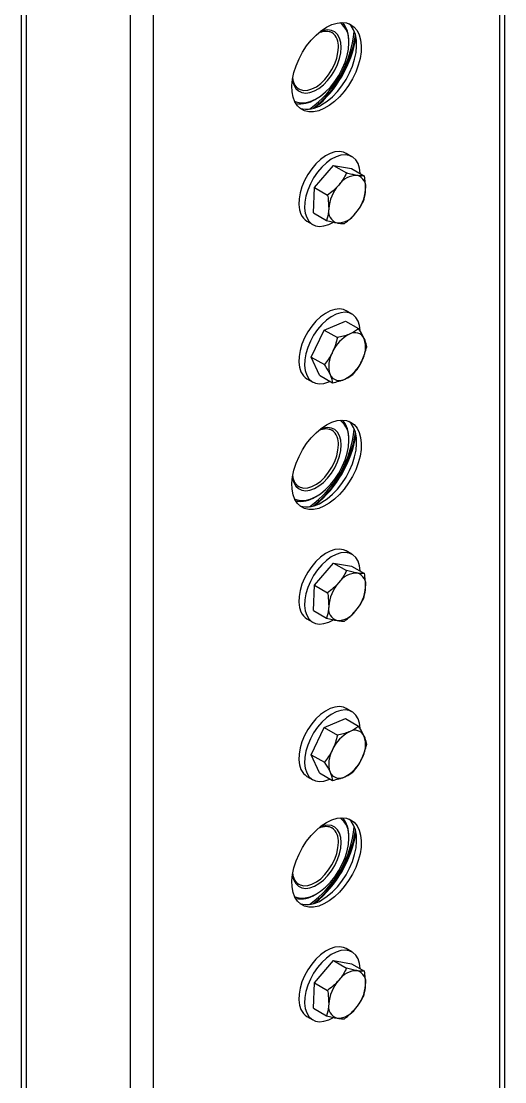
# Model space of a CAD drawing. Header units: millimetres. Extents: x -361 to 14022, y -1822 to 1455.
# Drawn here: x 3958.06 to 3965.45, y 490.31 to 506.54 of the extents above; entities that cross this region are included whole.
import ezdxf

# ---------------------------------------------------------------- set-up
doc = ezdxf.new("R2010")
doc.units = ezdxf.units.MM

msp = doc.modelspace()

# ---------------------------------------------------------------- linework, layer by layer
at = {"color": 7, "linetype": 'Continuous', "lineweight": 25}
for p, q in [((3958.057006, 535.129582), (3958.057006, 469.398047)), ((3958.130229, 535.027531), (3958.130229, 469.295996)), ((3959.72122, 534.109072), (3959.72122, 468.377537)), ((3965.451297, 473.70849), (3965.451297, 528.675251)), ((3962.808901, 506.361915), (3962.803162, 506.365384)), ((3963.065835, 506.203815), (3963.065835, 506.228308)), ((3962.277901, 505.517252), (3962.303203, 505.499335)), ((3962.553266, 505.340416), (3962.574475, 505.352664)), ((3963.114787, 504.463737), (3963.026399, 504.514762)), ((3962.54061, 503.990699), (3962.831366, 504.330323)), ((3962.831366, 504.330323), (3963.032378, 504.214282)), ((3962.831366, 504.330323), (3963.105568, 504.283732)), ((3963.105568, 504.283732), (3963.30658, 504.16769)), ((3962.524056, 503.604483), (3962.54061, 503.990699)), ((3962.54061, 503.990699), (3962.741622, 503.874657)), ((3962.524056, 503.604483), (3962.725067, 503.488441)), ((3962.426448, 503.475503), (3962.514836, 503.424478)), ((3963.114787, 502.054941), (3963.026399, 502.105967)), ((3962.6901, 501.811883), (3963.013866, 501.949225)), ((3963.013866, 501.949225), (3963.214878, 501.833183)), ((3962.491046, 501.39797), (3962.6901, 501.811883)), ((3962.6901, 501.811883), (3962.891112, 501.695842)), ((3962.491046, 501.39797), (3962.692058, 501.281929)), ((3962.615757, 501.121399), (3962.491046, 501.39797)), ((3962.426448, 501.066708), (3962.514836, 501.015683)), ((3962.615757, 501.121399), (3962.816769, 501.005357)), ((3962.808901, 500.278686), (3962.803162, 500.282155)), ((3963.065835, 500.120586), (3963.065835, 500.145078)), ((3962.277901, 499.434023), (3962.303203, 499.416106)), ((3962.553266, 499.257187), (3962.574475, 499.269435)), ((3963.114787, 498.380507), (3963.026399, 498.431533)), ((3962.54061, 497.90747), (3962.831366, 498.247094)), ((3962.831366, 498.247094), (3963.032378, 498.131053)), ((3962.831366, 498.247094), (3963.105568, 498.200502)), ((3963.105568, 498.200502), (3963.30658, 498.084461)), ((3962.524056, 497.521254), (3962.54061, 497.90747)), ((3962.54061, 497.90747), (3962.741622, 497.791428)), ((3962.524056, 497.521254), (3962.725067, 497.405212)), ((3962.426448, 497.392274), (3962.514836, 497.341249)), ((3963.114787, 495.971712), (3963.026399, 496.022738)), ((3962.6901, 495.728654), (3963.013866, 495.865996)), ((3963.013866, 495.865996), (3963.214878, 495.749954)), ((3962.491046, 495.314741), (3962.6901, 495.728654)), ((3962.6901, 495.728654), (3962.891112, 495.612613)), ((3962.491046, 495.314741), (3962.692058, 495.1987)), ((3962.615757, 495.03817), (3962.491046, 495.314741)), ((3962.426448, 494.983479), (3962.514836, 494.932453)), ((3962.615757, 495.03817), (3962.816769, 494.922128)), ((3962.808901, 494.195457), (3962.803162, 494.198926)), ((3963.065835, 494.037357), (3963.065835, 494.061849)), ((3962.277901, 493.350794), (3962.303203, 493.332877)), ((3962.553266, 493.173957), (3962.574475, 493.186206)), ((3963.114787, 492.297278), (3963.026399, 492.348304)), ((3962.54061, 491.824241), (3962.831366, 492.163865)), ((3962.831366, 492.163865), (3963.032378, 492.047824)), ((3962.831366, 492.163865), (3963.105568, 492.117273)), ((3963.105568, 492.117273), (3963.30658, 492.001232)), ((3962.524056, 491.438025), (3962.54061, 491.824241)), ((3962.54061, 491.824241), (3962.741622, 491.708199)), ((3962.524056, 491.438025), (3962.725067, 491.321983)), ((3962.426448, 491.309045), (3962.514836, 491.25802))]:
    msp.add_line(p, q, dxfattribs=at)
at = {"color": 8, "linetype": 'Continuous', "lineweight": 25}
for p, q in [((3960.074773, 531.779053), (3960.074773, 470.623024)), ((3965.378074, 473.684554), (3965.378074, 528.717522))]:
    msp.add_line(p, q, dxfattribs=at)
at = {"color": 7, "linetype": 'Continuous', "lineweight": 25, "flags": 128}
for points in [[(3962.726424, 506.444755), (3962.807378, 506.484312), (3962.886435, 506.508588), (3962.961742, 506.517013), (3963.031532, 506.50939), (3963.094172, 506.485898), (3963.148191, 506.447087), (3963.192325, 506.393867), (3963.225538, 506.327486), (3963.247053, 506.249499), (3963.256364, 506.161735), (3963.253255, 506.06625), (3963.237796, 505.965283), (3963.210352, 505.861199), (3963.171564, 505.75644), (3963.122343, 505.65346), (3963.063842, 505.554673), (3962.997432, 505.462394), (3962.92467, 505.378787), (3962.847261, 505.305811), (3962.76702, 505.245177), (3962.685827, 505.198305), (3962.605586, 505.166295), (3962.528177, 505.149897), (3962.455415, 505.149494), (3962.389005, 505.165098), (3962.330504, 505.196341), (3962.281283, 505.242491), (3962.242495, 505.302468), (3962.215051, 505.374864), (3962.199593, 505.457984), (3962.196483, 505.549878), (3962.205794, 505.648393), (3962.227309, 505.75122), (3962.260522, 505.855949), (3962.304656, 505.960124), (3962.358675, 506.061305), (3962.421315, 506.157119), (3962.491106, 506.24532), (3962.566412, 506.323842), (3962.645469, 506.390844), (3962.726424, 506.444755)], [(3962.655713, 505.260764), (3962.736667, 505.314676), (3962.815724, 505.381677), (3962.891031, 505.460199), (3962.960822, 505.548401), (3963.023461, 505.644215), (3963.077481, 505.745395), (3963.121614, 505.849571), (3963.154828, 505.954299), (3963.176342, 506.057126), (3963.185654, 506.155642), (3963.182544, 506.247536), (3963.167086, 506.330655), (3963.139641, 506.403052), (3963.100854, 506.463028), (3963.064368, 506.499404)], [(3962.237745, 505.31234), (3962.263587, 505.301102), (3962.328676, 505.286797), (3962.400129, 505.288894), (3962.476095, 505.307339), (3962.554607, 505.341654), (3962.633632, 505.390952), (3962.711123, 505.453954), (3962.785072, 505.52903), (3962.853565, 505.614235), (3962.914828, 505.707361), (3962.967273, 505.805998), (3963.009543, 505.90759), (3963.040544, 506.009507), (3963.059471, 506.109109), (3963.065835, 506.203815)], [(3963.026399, 504.514762), (3962.985003, 504.532821), (3962.922666, 504.542785), (3962.854367, 504.536109), (3962.782181, 504.512996), (3962.7083, 504.474148), (3962.63497, 504.420745), (3962.564419, 504.35441), (3962.49879, 504.277158), (3962.440077, 504.191337), (3962.390065, 504.099555), (3962.350274, 504.0046), (3962.321911, 503.909357), (3962.305839, 503.816721), (3962.302547, 503.729505), (3962.312133, 503.650361), (3962.334308, 503.581692)], [(3963.238791, 504.206824), (3963.238689, 504.209734), (3963.229102, 504.288879), (3963.206927, 504.357548), (3963.172838, 504.413655), (3963.127871, 504.455494), (3963.073391, 504.481796), (3963.011055, 504.49176), (3962.942756, 504.485084), (3962.870569, 504.46197), (3962.796688, 504.423122), (3962.723358, 504.369719), (3962.652807, 504.303384), (3962.587178, 504.226133), (3962.528466, 504.140312), (3962.478454, 504.04853), (3962.438662, 503.953575), (3962.410299, 503.858332), (3962.394228, 503.765695), (3962.390935, 503.67848), (3962.400522, 503.599335), (3962.422697, 503.530667)], [(3962.422697, 503.530667), (3962.456786, 503.47456), (3962.501753, 503.43272), (3962.556233, 503.406419), (3962.618569, 503.396455), (3962.686868, 503.403131), (3962.759055, 503.426244), (3962.820281, 503.457381)], [(3963.026399, 502.105967), (3962.985003, 502.124026), (3962.922666, 502.13399), (3962.854367, 502.127314), (3962.782181, 502.1042), (3962.7083, 502.065352), (3962.63497, 502.011949), (3962.564419, 501.945614), (3962.49879, 501.868363), (3962.440077, 501.782542), (3962.390065, 501.69076), (3962.350274, 501.595805), (3962.321911, 501.500562), (3962.305839, 501.407926), (3962.302547, 501.32071), (3962.312133, 501.241566), (3962.334308, 501.172897)], [(3963.238504, 501.805341), (3963.229102, 501.880084), (3963.206927, 501.948752), (3963.172838, 502.004859), (3963.127871, 502.046699), (3963.073391, 502.073), (3963.011055, 502.082964), (3962.942756, 502.076288), (3962.870569, 502.053175), (3962.796688, 502.014327), (3962.723358, 501.960924), (3962.652807, 501.894589), (3962.587178, 501.817337), (3962.528466, 501.731517), (3962.478454, 501.639734), (3962.438662, 501.544779), (3962.410299, 501.449537), (3962.394228, 501.3569), (3962.390935, 501.269685), (3962.400522, 501.19054), (3962.422697, 501.121871), (3962.422697, 501.121871)], [(3962.422697, 501.121871), (3962.456786, 501.065764), (3962.501753, 501.023925), (3962.556233, 500.997623), (3962.618569, 500.987659), (3962.686868, 500.994335), (3962.759055, 501.017449), (3962.779661, 501.02678)], [(3962.726424, 500.361526), (3962.807378, 500.401083), (3962.886435, 500.425358), (3962.961742, 500.433784), (3963.031532, 500.426161), (3963.094172, 500.402668), (3963.148191, 500.363858), (3963.192325, 500.310638), (3963.225538, 500.244257), (3963.247053, 500.16627), (3963.256364, 500.078506), (3963.253255, 499.983021), (3963.237796, 499.882054), (3963.210352, 499.77797), (3963.171564, 499.673211), (3963.122343, 499.570231), (3963.063842, 499.471444), (3962.997432, 499.379165), (3962.92467, 499.295558), (3962.847261, 499.222582), (3962.76702, 499.161948), (3962.685827, 499.115076), (3962.605586, 499.083066), (3962.528177, 499.066668), (3962.455415, 499.066265), (3962.389005, 499.081869), (3962.330504, 499.113112), (3962.281283, 499.159262), (3962.242495, 499.219239), (3962.215051, 499.291635), (3962.199593, 499.374755), (3962.196483, 499.466649), (3962.205794, 499.565164), (3962.227309, 499.667991), (3962.260522, 499.77272), (3962.304656, 499.876895), (3962.358675, 499.978076), (3962.421315, 500.073889), (3962.491106, 500.162091), (3962.566412, 500.240613), (3962.645469, 500.307615), (3962.726424, 500.361526)], [(3962.655713, 499.177535), (3962.736667, 499.231446), (3962.815724, 499.298448), (3962.891031, 499.37697), (3962.960822, 499.465172), (3963.023461, 499.560986), (3963.077481, 499.662166), (3963.121614, 499.766342), (3963.154828, 499.87107), (3963.176342, 499.973897), (3963.185654, 500.072412), (3963.182544, 500.164307), (3963.167086, 500.247426), (3963.139641, 500.319823), (3963.100854, 500.379799), (3963.064368, 500.416175)], [(3962.237745, 499.229111), (3962.263587, 499.217873), (3962.328676, 499.203568), (3962.400129, 499.205664), (3962.476095, 499.22411), (3962.554607, 499.258425), (3962.633632, 499.307723), (3962.711123, 499.370725), (3962.785072, 499.445801), (3962.853565, 499.531005), (3962.914828, 499.624132), (3962.967273, 499.722769), (3963.009543, 499.824361), (3963.040544, 499.926278), (3963.059471, 500.02588), (3963.065835, 500.120586)], [(3963.026399, 498.431533), (3962.985003, 498.449592), (3962.922666, 498.459556), (3962.854367, 498.45288), (3962.782181, 498.429767), (3962.7083, 498.390918), (3962.63497, 498.337515), (3962.564419, 498.27118), (3962.49879, 498.193929), (3962.440077, 498.108108), (3962.390065, 498.016326), (3962.350274, 497.921371), (3962.321911, 497.826128), (3962.305839, 497.733492), (3962.302547, 497.646276), (3962.312133, 497.567132), (3962.334308, 497.498463)], [(3963.238791, 498.123595), (3963.238689, 498.126505), (3963.229102, 498.20565), (3963.206927, 498.274319), (3963.172838, 498.330426), (3963.127871, 498.372265), (3963.073391, 498.398567), (3963.011055, 498.408531), (3962.942756, 498.401855), (3962.870569, 498.378741), (3962.796688, 498.339893), (3962.723358, 498.28649), (3962.652807, 498.220155), (3962.587178, 498.142904), (3962.528466, 498.057083), (3962.478454, 497.965301), (3962.438662, 497.870346), (3962.410299, 497.775103), (3962.394228, 497.682466), (3962.390935, 497.595251), (3962.400522, 497.516106), (3962.422697, 497.447438), (3962.422697, 497.447438)], [(3962.422697, 497.447438), (3962.456786, 497.391331), (3962.501753, 497.349491), (3962.556233, 497.32319), (3962.618569, 497.313226), (3962.686868, 497.319902), (3962.759055, 497.343015), (3962.820281, 497.374152)], [(3963.026399, 496.022738), (3962.985003, 496.040797), (3962.922666, 496.050761), (3962.854367, 496.044085), (3962.782181, 496.020971), (3962.7083, 495.982123), (3962.63497, 495.92872), (3962.564419, 495.862385), (3962.49879, 495.785134), (3962.440077, 495.699313), (3962.390065, 495.607531), (3962.350274, 495.512576), (3962.321911, 495.417333), (3962.305839, 495.324697), (3962.302547, 495.237481), (3962.312133, 495.158336), (3962.334308, 495.089668)], [(3963.238504, 495.722112), (3963.229102, 495.796855), (3963.206927, 495.865523), (3963.172838, 495.92163), (3963.127871, 495.96347), (3963.073391, 495.989771), (3963.011055, 495.999735), (3962.942756, 495.993059), (3962.870569, 495.969946), (3962.796688, 495.931098), (3962.723358, 495.877695), (3962.652807, 495.81136), (3962.587178, 495.734108), (3962.528466, 495.648287), (3962.478454, 495.556505), (3962.438662, 495.46155), (3962.410299, 495.366308), (3962.394228, 495.273671), (3962.390935, 495.186456), (3962.400522, 495.107311), (3962.422697, 495.038642), (3962.422697, 495.038642)], [(3962.422697, 495.038642), (3962.456786, 494.982535), (3962.501753, 494.940696), (3962.556233, 494.914394), (3962.618569, 494.90443), (3962.686868, 494.911106), (3962.759055, 494.93422), (3962.779661, 494.94355)], [(3962.726424, 494.278297), (3962.807378, 494.317854), (3962.886435, 494.342129), (3962.961742, 494.350554), (3963.031532, 494.342932), (3963.094172, 494.319439), (3963.148191, 494.280629), (3963.192325, 494.227409), (3963.225538, 494.161028), (3963.247053, 494.083041), (3963.256364, 493.995277), (3963.253255, 493.899792), (3963.237796, 493.798824), (3963.210352, 493.694741), (3963.171564, 493.589982), (3963.122343, 493.487002), (3963.063842, 493.388215), (3962.997432, 493.295936), (3962.92467, 493.212329), (3962.847261, 493.139353), (3962.76702, 493.078719), (3962.685827, 493.031847), (3962.605586, 492.999837), (3962.528177, 492.983439), (3962.455415, 492.983036), (3962.389005, 492.99864), (3962.330504, 493.029883), (3962.281283, 493.076033), (3962.242495, 493.13601), (3962.215051, 493.208406), (3962.199593, 493.291526), (3962.196483, 493.38342), (3962.205794, 493.481935), (3962.227309, 493.584762), (3962.260522, 493.689491), (3962.304656, 493.793666), (3962.358675, 493.894846), (3962.421315, 493.99066), (3962.491106, 494.078862), (3962.566412, 494.157384), (3962.645469, 494.224386), (3962.726424, 494.278297)], [(3962.655713, 493.094306), (3962.736667, 493.148217), (3962.815724, 493.215219), (3962.891031, 493.293741), (3962.960822, 493.381943), (3963.023461, 493.477757), (3963.077481, 493.578937), (3963.121614, 493.683113), (3963.154828, 493.787841), (3963.176342, 493.890668), (3963.185654, 493.989183), (3963.182544, 494.081078), (3963.167086, 494.164197), (3963.139641, 494.236594), (3963.100854, 494.29657), (3963.064368, 494.332946)], [(3962.237745, 493.145882), (3962.263587, 493.134644), (3962.328676, 493.120339), (3962.400129, 493.122435), (3962.476095, 493.140881), (3962.554607, 493.175196), (3962.633632, 493.224494), (3962.711123, 493.287496), (3962.785072, 493.362572), (3962.853565, 493.447776), (3962.914828, 493.540903), (3962.967273, 493.63954), (3963.009543, 493.741132), (3963.040544, 493.843049), (3963.059471, 493.942651), (3963.065835, 494.037357)], [(3963.026399, 492.348304), (3962.985003, 492.366363), (3962.922666, 492.376327), (3962.854367, 492.369651), (3962.782181, 492.346538), (3962.7083, 492.307689), (3962.63497, 492.254286), (3962.564419, 492.187951), (3962.49879, 492.1107), (3962.440077, 492.024879), (3962.390065, 491.933097), (3962.350274, 491.838142), (3962.321911, 491.742899), (3962.305839, 491.650263), (3962.302547, 491.563047), (3962.312133, 491.483903), (3962.334308, 491.415234)], [(3963.238791, 492.040366), (3963.238689, 492.043276), (3963.229102, 492.122421), (3963.206927, 492.19109), (3963.172838, 492.247196), (3963.127871, 492.289036), (3963.073391, 492.315338), (3963.011055, 492.325302), (3962.942756, 492.318626), (3962.870569, 492.295512), (3962.796688, 492.256664), (3962.723358, 492.203261), (3962.652807, 492.136926), (3962.587178, 492.059674), (3962.528466, 491.973854), (3962.478454, 491.882072), (3962.438662, 491.787117), (3962.410299, 491.691874), (3962.394228, 491.599237), (3962.390935, 491.512022), (3962.400522, 491.432877), (3962.422697, 491.364208), (3962.422697, 491.364208)], [(3962.422697, 491.364208), (3962.456786, 491.308102), (3962.501753, 491.266262), (3962.556233, 491.239961), (3962.618569, 491.229997), (3962.686868, 491.236673), (3962.759055, 491.259786), (3962.820281, 491.290922)]]:
    msp.add_lwpolyline(points, dxfattribs=at)
at = {"color": 8, "linetype": 'Continuous', "lineweight": 25, "flags": 128}
for points in [[(3962.949162, 506.136462), (3962.942781, 506.212299), (3962.923855, 506.278185), (3962.893029, 506.331879), (3962.851351, 506.37155), (3962.800243, 506.395848), (3962.741443, 506.403945), (3962.676955, 506.395566), (3962.633364, 506.381531)], [(3962.204307, 505.638302), (3962.20601, 505.627928), (3962.224936, 505.562041), (3962.255763, 505.508348), (3962.29744, 505.468677), (3962.348548, 505.444379), (3962.407348, 505.436282), (3962.471836, 505.444661), (3962.539817, 505.469231), (3962.608975, 505.509155), (3962.676955, 505.563074), (3962.741443, 505.629151), (3962.800243, 505.705137), (3962.851351, 505.788444), (3962.893029, 505.876234), (3962.923855, 505.965519), (3962.942781, 506.053257), (3962.949162, 506.136462)], [(3962.303203, 505.499335), (3962.321654, 505.490151), (3962.376406, 505.476736), (3962.437546, 505.479788), (3962.502867, 505.499198), (3962.570005, 505.534263), (3962.636536, 505.583717), (3962.700054, 505.645771), (3962.758263, 505.718183), (3962.809061, 505.798336), (3962.85061, 505.883333), (3962.88141, 505.970103), (3962.900347, 506.055508), (3962.906736, 506.136462)], [(3962.949162, 500.053233), (3962.942781, 500.129069), (3962.923855, 500.194956), (3962.893029, 500.24865), (3962.851351, 500.288321), (3962.800243, 500.312619), (3962.741443, 500.320716), (3962.676955, 500.312337), (3962.633364, 500.298302)], [(3962.204307, 499.555073), (3962.20601, 499.544699), (3962.224936, 499.478812), (3962.255763, 499.425119), (3962.29744, 499.385448), (3962.348548, 499.36115), (3962.407348, 499.353053), (3962.471836, 499.361432), (3962.539817, 499.386002), (3962.608975, 499.425926), (3962.676955, 499.479845), (3962.741443, 499.545922), (3962.800243, 499.621908), (3962.851351, 499.705215), (3962.893029, 499.793005), (3962.923855, 499.88229), (3962.942781, 499.970028), (3962.949162, 500.053233)], [(3962.303203, 499.416106), (3962.321654, 499.406922), (3962.376406, 499.393507), (3962.437546, 499.396559), (3962.502867, 499.415969), (3962.570005, 499.451034), (3962.636536, 499.500487), (3962.700054, 499.562542), (3962.758263, 499.634954), (3962.809061, 499.715107), (3962.85061, 499.800104), (3962.88141, 499.886874), (3962.900347, 499.972278), (3962.906736, 500.053233)], [(3962.949162, 493.970003), (3962.942781, 494.04584), (3962.923855, 494.111727), (3962.893029, 494.165421), (3962.851351, 494.205092), (3962.800243, 494.229389), (3962.741443, 494.237487), (3962.676955, 494.229108), (3962.633364, 494.215073)], [(3962.204307, 493.471843), (3962.20601, 493.46147), (3962.224936, 493.395583), (3962.255763, 493.34189), (3962.29744, 493.302219), (3962.348548, 493.277921), (3962.407348, 493.269824), (3962.471836, 493.278203), (3962.539817, 493.302773), (3962.608975, 493.342697), (3962.676955, 493.396616), (3962.741443, 493.462693), (3962.800243, 493.538679), (3962.851351, 493.621986), (3962.893029, 493.709776), (3962.923855, 493.799061), (3962.942781, 493.886799), (3962.949162, 493.970003)], [(3962.303203, 493.332877), (3962.321654, 493.323693), (3962.376406, 493.310278), (3962.437546, 493.31333), (3962.502867, 493.33274), (3962.570005, 493.367805), (3962.636536, 493.417258), (3962.700054, 493.479313), (3962.758263, 493.551725), (3962.809061, 493.631878), (3962.85061, 493.716875), (3962.88141, 493.803644), (3962.900347, 493.889049), (3962.906736, 493.970003)]]:
    msp.add_lwpolyline(points, dxfattribs=at)
at = {"color": 7, "linetype": 'Continuous', "lineweight": 25}
for centre, radius, start, end in [((3962.71792, 506.239321), 0.349722, 354.1730423, 52.180361), ((3962.655678, 506.253071), 0.410904, 356.5449006, 39.9536174), ((3961.412133, 506.591074), 1.778112, 308.739926, 351.2654505), ((3961.427256, 506.582343), 1.772591, 309.4216119, 350.5837646), ((3962.321253, 505.709437), 0.435898, 261.353635, 302.1585999), ((3962.428632, 505.592785), 0.402248, 254.0016935, 304.3696981), ((3963.191632, 503.836833), 0.339583, 89.4753306, 145.3544105), ((3963.141753, 503.998312), 0.185806, 348.0999711, 73.4301053), ((3963.385131, 503.615692), 0.628619, 138.78431, 175.3214079), ((3962.697041, 504.011272), 0.628619, 318.78431, 355.3214079), ((3962.94042, 503.628652), 0.185806, 168.0999711, 253.4301053), ((3962.540029, 503.667127), 0.222756, 202.5527925, 239.3434217), ((3962.89054, 503.790131), 0.339583, 269.4753306, 325.3544105), ((3963.332912, 501.246633), 0.564053, 116.8381851, 156.1946745), ((3963.15872, 501.613152), 0.158689, 25.0386888, 120.467355), ((3962.887896, 501.550331), 0.434499, 330.3025872, 17.4069253), ((3963.194276, 501.259042), 0.434499, 150.3025872, 197.4069253), ((3962.74926, 501.56274), 0.564053, 296.8381851, 336.1946745), ((3962.540029, 501.258331), 0.222756, 202.5527925, 239.3434217), ((3962.923452, 501.196221), 0.158689, 205.0386888, 300.467355), ((3962.71792, 500.156092), 0.349722, 354.1730429, 52.1803552), ((3962.655678, 500.169842), 0.410904, 356.5449007, 39.9536164), ((3961.412133, 500.507845), 1.778112, 308.7399253, 351.2654512), ((3961.427256, 500.499114), 1.772591, 309.4216121, 350.5837645), ((3962.321253, 499.626208), 0.435898, 261.3536361, 302.1585998), ((3962.428632, 499.509555), 0.402248, 254.0016935, 304.3696981), ((3963.191632, 497.753604), 0.339583, 89.4753306, 145.3544105), ((3963.141753, 497.915083), 0.185806, 348.0999711, 73.4301053), ((3963.385131, 497.532463), 0.628619, 138.78431, 175.3214079), ((3962.697041, 497.928043), 0.628619, 318.78431, 355.3214079), ((3962.540029, 497.583898), 0.222756, 202.5527925, 239.3434217), ((3962.94042, 497.545423), 0.185806, 168.0999711, 253.4301053), ((3962.89054, 497.706901), 0.339583, 269.4753306, 325.3544105), ((3963.332912, 495.163404), 0.564053, 116.8381851, 156.1946745), ((3963.15872, 495.529923), 0.158689, 25.0386888, 120.467355), ((3962.887896, 495.467102), 0.434499, 330.3025872, 17.4069253), ((3963.194276, 495.175813), 0.434499, 150.3025872, 197.4069253), ((3962.74926, 495.479511), 0.564053, 296.8381851, 336.1946745), ((3962.540029, 495.175102), 0.222756, 202.5527925, 239.3434217), ((3962.923452, 495.112992), 0.158689, 205.0386888, 300.467355), ((3962.71792, 494.072862), 0.349722, 354.1730427, 52.1803569), ((3962.655678, 494.086613), 0.410904, 356.5449009, 39.9536149), ((3961.412133, 494.424616), 1.778112, 308.7399266, 351.2654499), ((3961.427256, 494.415885), 1.772591, 309.4216109, 350.5837656), ((3962.321253, 493.542979), 0.435898, 261.3536376, 302.1585997), ((3962.428632, 493.426326), 0.402248, 254.0016934, 304.3696981), ((3963.191632, 491.670375), 0.339583, 89.4753306, 145.3544105), ((3963.141753, 491.831854), 0.185806, 348.0999711, 73.4301053), ((3963.385131, 491.449234), 0.628619, 138.78431, 175.3214079), ((3962.697041, 491.844814), 0.628619, 318.78431, 355.3214079), ((3962.94042, 491.462194), 0.185806, 168.0999711, 253.4301053), ((3962.540029, 491.500668), 0.222756, 202.5527925, 239.3434217), ((3962.89054, 491.623672), 0.339583, 269.4753306, 325.3544105)]:
    msp.add_arc(centre, radius, start, end, dxfattribs=at)
at = {"color": 8, "linetype": 'Continuous', "lineweight": 25}
for centre, radius, start, end in [((3961.50988, 506.534645), 1.647632, 305.3950911, 354.6102855), ((3962.665094, 506.165556), 0.243387, 353.1343383, 53.782263), ((3961.50988, 500.451416), 1.647632, 305.3950902, 354.6102864), ((3962.665094, 500.082327), 0.243387, 353.1343383, 53.782263), ((3961.50988, 494.368187), 1.647632, 305.3950905, 354.6102861), ((3962.665094, 493.999098), 0.243387, 353.1343383, 53.782263)]:
    msp.add_arc(centre, radius, start, end, dxfattribs=at)
at = {"color": 7, "linetype": 'Continuous', "lineweight": 25}
for points, knots in [([(3962.613084, 506.36118), (3962.630799, 506.368039), (3962.668269, 506.382547), (3962.720589, 506.387998), (3962.76894, 506.382831), (3962.795107, 506.368909), (3962.808026, 506.362037)], [0, 0, 0, 0, 0.230485827, 0.487521914, 0.746992659, 1, 1, 1, 1]), ([(3962.281872, 505.516781), (3962.276316, 505.520942), (3962.257939, 505.534705), (3962.235824, 505.572419), (3962.217342, 505.61998), (3962.213576, 505.656354), (3962.212144, 505.670182)], [0, 0, 0, 0, 0.1447999709, 0.4788872564, 0.8018984043, 1, 1, 1, 1]), ([(3963.032378, 504.214282), (3963.015829, 504.182627), (3962.982427, 504.118738), (3962.935792, 504.059682), (3962.912262, 504.029886)], [0, 0, 0, 0, 0.495457963, 1, 1, 1, 1]), ([(3963.194742, 504.176402), (3963.191462, 504.176972), (3963.166624, 504.181285), (3963.114706, 504.192355), (3963.059988, 504.206928), (3963.032378, 504.214282)], [0, 0, 0, 0, 0.070085768, 0.530782234, 1, 1, 1, 1]), ([(3963.30658, 504.16769), (3963.291375, 504.167397), (3963.260686, 504.166806), (3963.216856, 504.173184), (3963.194742, 504.176402)], [0, 0, 0, 0, 0.495457963, 1, 1, 1, 1]), ([(3963.323565, 503.959998), (3963.32248, 504.014971), (3963.321143, 504.08273), (3963.308892, 504.154203), (3963.30658, 504.16769)], [0, 0, 0, 0, 0.811303548, 1, 1, 1, 1]), ([(3962.912262, 504.029886), (3962.908787, 504.025878), (3962.882463, 503.995529), (3962.827743, 503.941242), (3962.770504, 503.896987), (3962.741622, 503.874657)], [0, 0, 0, 0, 0.070085768, 0.530782234, 1, 1, 1, 1]), ([(3962.741622, 503.874657), (3962.743934, 503.861171), (3962.756185, 503.789697), (3962.757522, 503.721939), (3962.758607, 503.666966)], [0, 0, 0, 0, 0.188696452, 1, 1, 1, 1]), ([(3963.290025, 503.781474), (3963.302692, 503.825457), (3963.318816, 503.881441), (3963.322727, 503.94613), (3963.323565, 503.959998)], [0, 0, 0, 0, 0.785622496, 1, 1, 1, 1]), ([(3962.758607, 503.666966), (3962.757768, 503.653098), (3962.753857, 503.588408), (3962.737734, 503.532424), (3962.725067, 503.488441)], [0, 0, 0, 0, 0.214377504, 1, 1, 1, 1]), ([(3963.16991, 503.597078), (3963.173325, 503.60112), (3963.199192, 503.631734), (3963.242877, 503.69239), (3963.274214, 503.751599), (3963.290025, 503.781474)], [0, 0, 0, 0, 0.070085768, 0.530782234, 1, 1, 1, 1]), ([(3962.725067, 503.488441), (3962.754394, 503.480582), (3962.813585, 503.464719), (3962.862667, 503.455309), (3962.887431, 503.450562)], [0, 0, 0, 0, 0.495457963, 1, 1, 1, 1]), ([(3962.999269, 503.44185), (3963.02994, 503.465352), (3963.091844, 503.512787), (3963.143731, 503.568811), (3963.16991, 503.597078)], [0, 0, 0, 0, 0.495457963, 1, 1, 1, 1]), ([(3962.887431, 503.450562), (3962.89065, 503.450027), (3962.915031, 503.445977), (3962.955915, 503.441278), (3962.98473, 503.441658), (3962.999269, 503.44185)], [0, 0, 0, 0, 0.070085768, 0.530782234, 1, 1, 1, 1]), ([(3963.078258, 501.749929), (3963.07439, 501.748318), (3963.045104, 501.736124), (3962.984798, 501.716068), (3962.922531, 501.702625), (3962.891112, 501.695842)], [0, 0, 0, 0, 0.070085768, 0.530782234, 1, 1, 1, 1]), ([(3963.214878, 501.833183), (3963.195648, 501.817955), (3963.156836, 501.787218), (3963.104609, 501.762434), (3963.078258, 501.749929)], [0, 0, 0, 0, 0.495457963, 1, 1, 1, 1]), ([(3963.302496, 501.680314), (3963.282013, 501.72023), (3963.256766, 501.769431), (3963.221527, 501.823063), (3963.214878, 501.833183)], [0, 0, 0, 0, 0.811303548, 1, 1, 1, 1]), ([(3962.891112, 501.695842), (3962.882009, 501.658155), (3962.863637, 501.58209), (3962.832538, 501.510448), (3962.816847, 501.474302)], [0, 0, 0, 0, 0.495457963, 1, 1, 1, 1]), ([(3963.265325, 501.335072), (3963.267654, 501.339994), (3963.28529, 501.377275), (3963.313457, 501.450503), (3963.330826, 501.521027), (3963.339589, 501.556612)], [0, 0, 0, 0, 0.070085768, 0.530782234, 1, 1, 1, 1]), ([(3963.339589, 501.556612), (3963.333947, 501.586384), (3963.326765, 501.624279), (3963.306781, 501.670422), (3963.302496, 501.680314)], [0, 0, 0, 0, 0.785622496, 1, 1, 1, 1]), ([(3962.816847, 501.474302), (3962.814458, 501.469414), (3962.796365, 501.432397), (3962.757163, 501.365539), (3962.713892, 501.309969), (3962.692058, 501.281929)], [0, 0, 0, 0, 0.070085768, 0.530782234, 1, 1, 1, 1]), ([(3962.692058, 501.281929), (3962.698707, 501.271809), (3962.733945, 501.218177), (3962.759193, 501.168976), (3962.779676, 501.129059)], [0, 0, 0, 0, 0.188696452, 1, 1, 1, 1]), ([(3963.140535, 501.142699), (3963.16376, 501.172233), (3963.210634, 501.231844), (3963.246985, 501.300455), (3963.265325, 501.335072)], [0, 0, 0, 0, 0.4954579635, 1, 1, 1, 1]), ([(3962.779676, 501.129059), (3962.78396, 501.119168), (3962.803945, 501.073025), (3962.811127, 501.035129), (3962.816769, 501.005357)], [0, 0, 0, 0, 0.214377504, 1, 1, 1, 1]), ([(3962.816769, 501.005357), (3962.85012, 501.012434), (3962.917435, 501.026716), (3962.974914, 501.048469), (3963.003915, 501.059444)], [0, 0, 0, 0, 0.4954579635, 1, 1, 1, 1]), ([(3963.003915, 501.059444), (3963.007721, 501.061089), (3963.036551, 501.073548), (3963.085822, 501.099974), (3963.122186, 501.12837), (3963.140535, 501.142699)], [0, 0, 0, 0, 0.070085768, 0.530782234, 1, 1, 1, 1]), ([(3962.613084, 500.277951), (3962.630799, 500.28481), (3962.668269, 500.299318), (3962.720589, 500.304769), (3962.76894, 500.299602), (3962.795107, 500.28568), (3962.808026, 500.278808)], [0, 0, 0, 0, 0.230485827, 0.487521914, 0.746992659, 1, 1, 1, 1]), ([(3962.281872, 499.433552), (3962.276316, 499.437713), (3962.257939, 499.451476), (3962.235824, 499.48919), (3962.217342, 499.536751), (3962.213576, 499.573125), (3962.212144, 499.586953)], [0, 0, 0, 0, 0.144799971, 0.478887256, 0.801898404, 1, 1, 1, 1]), ([(3963.032378, 498.131053), (3963.015829, 498.099398), (3962.982427, 498.035509), (3962.935792, 497.976453), (3962.912262, 497.946657)], [0, 0, 0, 0, 0.4954579635, 1, 1, 1, 1]), ([(3963.194742, 498.093173), (3963.191462, 498.093743), (3963.166624, 498.098056), (3963.114706, 498.109125), (3963.059988, 498.123699), (3963.032378, 498.131053)], [0, 0, 0, 0, 0.070085768, 0.530782234, 1, 1, 1, 1]), ([(3963.30658, 498.084461), (3963.291375, 498.084168), (3963.260686, 498.083577), (3963.216856, 498.089955), (3963.194742, 498.093173)], [0, 0, 0, 0, 0.495457963, 1, 1, 1, 1]), ([(3963.323565, 497.876769), (3963.32248, 497.931742), (3963.321143, 497.999501), (3963.308892, 498.070974), (3963.30658, 498.084461)], [0, 0, 0, 0, 0.8113035477, 1, 1, 1, 1]), ([(3962.912262, 497.946657), (3962.908787, 497.942649), (3962.882463, 497.9123), (3962.827743, 497.858013), (3962.770504, 497.813758), (3962.741622, 497.791428)], [0, 0, 0, 0, 0.070085768, 0.530782234, 1, 1, 1, 1]), ([(3963.290025, 497.698245), (3963.302692, 497.742228), (3963.318816, 497.798212), (3963.322727, 497.862901), (3963.323565, 497.876769)], [0, 0, 0, 0, 0.785622496, 1, 1, 1, 1]), ([(3962.741622, 497.791428), (3962.743934, 497.777942), (3962.756185, 497.706468), (3962.757522, 497.63871), (3962.758607, 497.583737)], [0, 0, 0, 0, 0.188696452, 1, 1, 1, 1]), ([(3963.16991, 497.513849), (3963.173325, 497.517891), (3963.199192, 497.548505), (3963.242877, 497.609161), (3963.274214, 497.66837), (3963.290025, 497.698245)], [0, 0, 0, 0, 0.070085768, 0.530782234, 1, 1, 1, 1]), ([(3962.758607, 497.583737), (3962.757768, 497.569869), (3962.753857, 497.505179), (3962.737734, 497.449195), (3962.725067, 497.405212)], [0, 0, 0, 0, 0.214377504, 1, 1, 1, 1]), ([(3962.999269, 497.358621), (3963.02994, 497.382123), (3963.091844, 497.429558), (3963.143731, 497.485582), (3963.16991, 497.513849)], [0, 0, 0, 0, 0.495457963, 1, 1, 1, 1]), ([(3962.725067, 497.405212), (3962.754394, 497.397353), (3962.813585, 497.38149), (3962.862667, 497.37208), (3962.887431, 497.367333)], [0, 0, 0, 0, 0.495457963, 1, 1, 1, 1]), ([(3962.887431, 497.367333), (3962.89065, 497.366798), (3962.915031, 497.362748), (3962.955915, 497.358049), (3962.98473, 497.358429), (3962.999269, 497.358621)], [0, 0, 0, 0, 0.070085768, 0.530782234, 1, 1, 1, 1]), ([(3963.214878, 495.749954), (3963.195648, 495.734725), (3963.156836, 495.703989), (3963.104609, 495.679205), (3963.078258, 495.6667)], [0, 0, 0, 0, 0.495457963, 1, 1, 1, 1]), ([(3963.302496, 495.597085), (3963.282013, 495.637001), (3963.256766, 495.686202), (3963.221527, 495.739834), (3963.214878, 495.749954)], [0, 0, 0, 0, 0.811303548, 1, 1, 1, 1]), ([(3962.891112, 495.612613), (3962.882009, 495.574926), (3962.863637, 495.498861), (3962.832538, 495.427219), (3962.816847, 495.391072)], [0, 0, 0, 0, 0.495457963, 1, 1, 1, 1]), ([(3963.078258, 495.6667), (3963.07439, 495.665089), (3963.045104, 495.652895), (3962.984798, 495.632839), (3962.922531, 495.619396), (3962.891112, 495.612613)], [0, 0, 0, 0, 0.070085768, 0.530782234, 1, 1, 1, 1]), ([(3963.339589, 495.473383), (3963.333947, 495.503155), (3963.326765, 495.54105), (3963.306781, 495.587193), (3963.302496, 495.597085)], [0, 0, 0, 0, 0.785622496, 1, 1, 1, 1]), ([(3962.816847, 495.391072), (3962.814458, 495.386185), (3962.796365, 495.349168), (3962.757163, 495.28231), (3962.713892, 495.22674), (3962.692058, 495.1987)], [0, 0, 0, 0, 0.070085768, 0.530782234, 1, 1, 1, 1]), ([(3963.265325, 495.251842), (3963.267654, 495.256765), (3963.28529, 495.294046), (3963.313457, 495.367274), (3963.330826, 495.437798), (3963.339589, 495.473383)], [0, 0, 0, 0, 0.070085768, 0.530782234, 1, 1, 1, 1]), ([(3963.140535, 495.05947), (3963.16376, 495.089004), (3963.210634, 495.148615), (3963.246985, 495.217226), (3963.265325, 495.251842)], [0, 0, 0, 0, 0.4954579635, 1, 1, 1, 1]), ([(3962.692058, 495.1987), (3962.698707, 495.18858), (3962.733945, 495.134948), (3962.759193, 495.085747), (3962.779676, 495.04583)], [0, 0, 0, 0, 0.188696452, 1, 1, 1, 1]), ([(3963.003915, 494.976215), (3963.007721, 494.97786), (3963.036551, 494.990319), (3963.085822, 495.016745), (3963.122186, 495.045141), (3963.140535, 495.05947)], [0, 0, 0, 0, 0.070085768, 0.530782234, 1, 1, 1, 1]), ([(3962.779676, 495.04583), (3962.78396, 495.035939), (3962.803945, 494.989796), (3962.811127, 494.9519), (3962.816769, 494.922128)], [0, 0, 0, 0, 0.214377504, 1, 1, 1, 1]), ([(3962.816769, 494.922128), (3962.85012, 494.929205), (3962.917435, 494.943487), (3962.974914, 494.96524), (3963.003915, 494.976215)], [0, 0, 0, 0, 0.4954579635, 1, 1, 1, 1]), ([(3962.613084, 494.194722), (3962.630799, 494.201581), (3962.668269, 494.216089), (3962.720589, 494.22154), (3962.76894, 494.216373), (3962.795107, 494.202451), (3962.808026, 494.195578)], [0, 0, 0, 0, 0.230485827, 0.487521914, 0.746992659, 1, 1, 1, 1]), ([(3962.281872, 493.350323), (3962.276316, 493.354484), (3962.257939, 493.368247), (3962.235824, 493.405961), (3962.217342, 493.453522), (3962.213576, 493.489896), (3962.212144, 493.503724)], [0, 0, 0, 0, 0.144799971, 0.478887256, 0.801898404, 1, 1, 1, 1]), ([(3963.032378, 492.047824), (3963.015829, 492.016169), (3962.982427, 491.95228), (3962.935792, 491.893224), (3962.912262, 491.863428)], [0, 0, 0, 0, 0.4954579635, 1, 1, 1, 1]), ([(3963.194742, 492.009944), (3963.191462, 492.010514), (3963.166624, 492.014827), (3963.114706, 492.025896), (3963.059988, 492.04047), (3963.032378, 492.047824)], [0, 0, 0, 0, 0.070085768, 0.530782234, 1, 1, 1, 1]), ([(3963.30658, 492.001232), (3963.291375, 492.000939), (3963.260686, 492.000348), (3963.216856, 492.006726), (3963.194742, 492.009944)], [0, 0, 0, 0, 0.495457963, 1, 1, 1, 1]), ([(3963.323565, 491.79354), (3963.32248, 491.848513), (3963.321143, 491.916272), (3963.308892, 491.987745), (3963.30658, 492.001232)], [0, 0, 0, 0, 0.8113035477, 1, 1, 1, 1]), ([(3962.912262, 491.863428), (3962.908787, 491.85942), (3962.882463, 491.829071), (3962.827743, 491.774784), (3962.770504, 491.730529), (3962.741622, 491.708199)], [0, 0, 0, 0, 0.070085768, 0.530782234, 1, 1, 1, 1]), ([(3962.741622, 491.708199), (3962.743934, 491.694713), (3962.756185, 491.623239), (3962.757522, 491.555481), (3962.758607, 491.500508)], [0, 0, 0, 0, 0.188696452, 1, 1, 1, 1]), ([(3963.290025, 491.615016), (3963.302692, 491.658998), (3963.318816, 491.714983), (3963.322727, 491.779672), (3963.323565, 491.79354)], [0, 0, 0, 0, 0.785622496, 1, 1, 1, 1]), ([(3962.758607, 491.500508), (3962.757768, 491.48664), (3962.753857, 491.42195), (3962.737734, 491.365966), (3962.725067, 491.321983)], [0, 0, 0, 0, 0.214377504, 1, 1, 1, 1]), ([(3963.16991, 491.43062), (3963.173325, 491.434662), (3963.199192, 491.465276), (3963.242877, 491.525932), (3963.274214, 491.585141), (3963.290025, 491.615016)], [0, 0, 0, 0, 0.070085768, 0.530782234, 1, 1, 1, 1]), ([(3962.725067, 491.321983), (3962.754394, 491.314124), (3962.813585, 491.298261), (3962.862667, 491.288851), (3962.887431, 491.284104)], [0, 0, 0, 0, 0.495457963, 1, 1, 1, 1]), ([(3962.999269, 491.275392), (3963.02994, 491.298894), (3963.091844, 491.346329), (3963.143731, 491.402353), (3963.16991, 491.43062)], [0, 0, 0, 0, 0.495457963, 1, 1, 1, 1]), ([(3962.887431, 491.284104), (3962.89065, 491.283569), (3962.915031, 491.279519), (3962.955915, 491.27482), (3962.98473, 491.2752), (3962.999269, 491.275392)], [0, 0, 0, 0, 0.070085768, 0.530782234, 1, 1, 1, 1])]:
    msp.add_open_spline(points, degree=3, knots=knots, dxfattribs=at)

doc.saveas('drawing.dxf')
